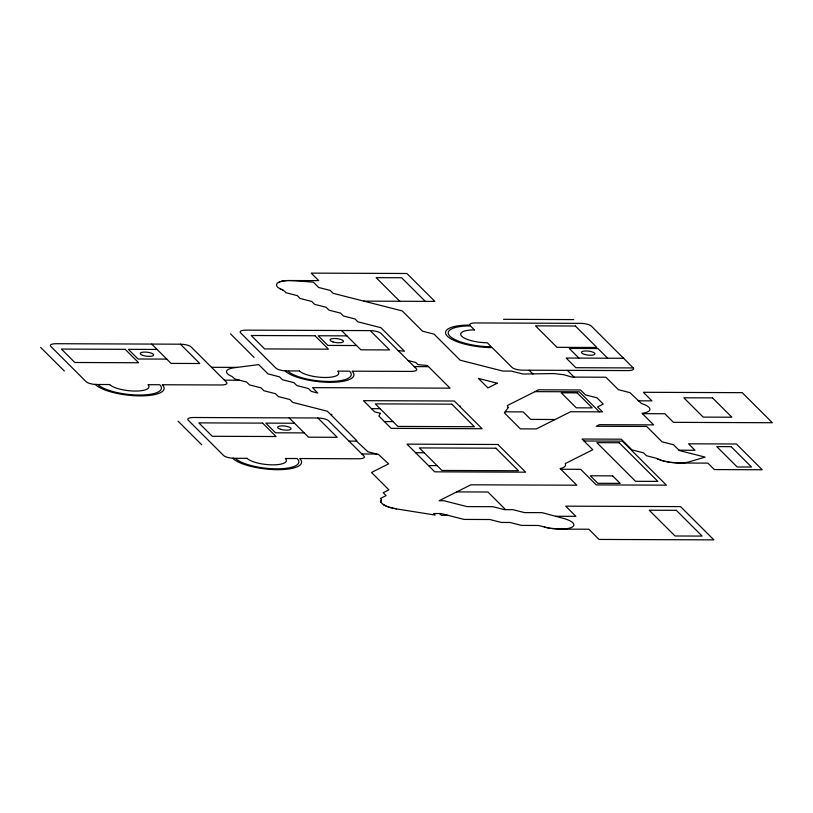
<?xml version="1.0" encoding="UTF-8"?>
<svg xmlns="http://www.w3.org/2000/svg" width="813" height="813" viewBox="0 0 813 813"><rect width="100%" height="100%" fill="white"/><g stroke="black" fill="none" stroke-linecap="round" stroke-linejoin="round"><path stroke-width="1.22" d="M380.718 501.174L381.571 499.639L380.413 498.471L386.114 495.605L383.218 492.708L388.919 489.843L371.5 472.455L388.634 463.857L378.441 454.447L367.943 451.774L356.267 440.91L356.795 440.646L330.718 414.61L331.978 414.549L330.2 414.102L327.304 411.205L292.751 402.405L289.855 399.508L278.331 396.581L275.434 393.685L263.92 390.748L261.014 387.852L249.5 384.915L246.593 382.019L235.079 379.092L232.02 376.49A20.315 6.047 6.6 0 1 234.276 367.75L258.697 364.61L268.016 373.899L279.53 376.836L282.426 379.732L293.94 382.659L296.847 385.565L308.361 388.492L311.267 391.388L317.72 393.035L312.558 387.638L450.067 388.167L427.353 365.504L417.892 364.62L415.738 362.466L408.146 360.535M380.748 500.849L381.012 502.393M508.206 407.608L504.385 412.902L520.371 428.858L536.367 428.918L570.624 411.734L602.474 411.856L597.545 406.937L603.246 404.071L596.986 397.811L585.462 394.884L580.533 389.966L538.704 389.803L507.282 405.565L508.206 407.577M279.072 282.06L279.591 281.867M280.16 281.674L280.759 281.501M281.4 281.339L282.07 281.196M282.782 281.064L283.524 280.942M284.306 280.841L285.109 280.749M285.942 280.678L286.796 280.617M287.68 280.576L288.574 280.546M289.499 280.536L318.747 280.637L311.216 273.127L406.906 273.493L434.864 301.399L363.767 301.125M503.542 319.316L573.714 319.59M370.23 330.617L245.831 330.139A8.465 2.52 6.6 0 0 240.546 332.791L276.034 368.208A8.465 2.52 6.6 0 0 286.694 370.921L285.099 370.921A35.559 10.569 6.6 0 0 329.885 382.313A35.559 10.569 6.6 0 0 352.08 371.175L411.093 371.409A8.465 2.52 6.6 0 0 416.378 368.756L380.891 333.33A8.465 2.52 6.6 0 0 370.23 330.617L389.59 349.936L360.881 349.824L341.521 330.505M346.897 335.871L318.198 335.759L327.873 345.423L356.582 345.535M180.425 344.194L56.026 343.706A8.465 2.52 6.6 0 0 50.741 346.358L86.219 381.785A8.465 2.52 6.6 0 0 96.889 384.498L95.294 384.488A35.559 10.569 6.6 0 0 140.07 395.89A35.559 10.569 6.6 0 0 162.275 384.752L221.278 384.976A8.465 2.52 6.6 0 0 226.563 382.323L191.085 346.907A8.465 2.52 6.6 0 0 180.425 344.194L199.774 363.513L171.065 363.401L151.716 344.082M157.092 349.448L128.383 349.336L138.058 359L166.767 359.112M623.581 358.269L566.173 358.045L575.848 367.71L633.256 367.933L591.325 326.074A8.465 2.52 6.6 0 0 580.665 323.361L475.402 322.944A8.465 2.52 6.6 0 0 470.117 325.596L469.579 325.068A35.559 10.569 6.6 0 0 447.384 336.206A35.559 10.569 6.6 0 0 492.16 347.608L512.058 367.466A8.465 2.52 6.6 0 0 522.718 370.179L627.971 370.586A8.465 2.52 6.6 0 0 633.256 367.933M414.224 366.602L428.512 366.663M211.512 367.303L236.979 367.395M224.418 380.179L239.591 380.24M535.056 391.632L579.293 391.805L599.374 411.845M638.124 400.819L651.965 400.88L643.368 392.293L742.239 392.669L772.35 422.73L673.469 422.343L664.871 413.756L642.412 413.665M371.47 408.675L380.118 408.705M505.249 411.825L523.176 411.896L530.706 419.406L555.137 419.508M317.853 417.984L193.453 417.506A8.465 2.52 6.6 0 0 188.169 420.158L223.656 455.575A8.465 2.52 6.6 0 0 234.317 458.288L232.721 458.288A35.559 10.569 6.6 0 0 277.507 469.68A35.559 10.569 6.6 0 0 299.702 458.542L358.716 458.776A8.465 2.52 6.6 0 0 364 456.123L328.513 420.697A8.465 2.52 6.6 0 0 317.853 417.984L337.212 437.303L308.503 437.191L289.143 417.872M384.376 421.561L393.014 421.591M294.519 423.238L265.821 423.126L275.495 432.79L304.204 432.902M584.008 441.002L622.341 441.154L666.426 485.168L596.254 484.894L580.665 469.325L560.838 469.253M348.95 441.093L356.551 441.124M678.997 450.189L695.003 450.25L688.55 443.807L736.395 443.989L762.198 469.751L714.353 469.568L707.899 463.125L678.388 463.004M415.585 452.709L424.183 452.739M361.846 453.979L376.815 454.03M428.481 465.585L437.089 465.615M456.743 491.895L487.932 492.017L505.584 509.629M448.187 515.381L441.418 515.361L439.599 513.552M555.553 516.275L575.919 516.357L565.706 506.153L680.532 506.601L713.865 539.873L599.039 539.436L588.825 529.233L559.771 529.121M677.432 462.983L676.457 462.932M558.816 529.1L557.85 529.07M675.481 462.882L674.495 462.81M556.875 529.019L555.899 528.958M673.51 462.729L672.524 462.627M554.913 528.877L553.917 528.785M398.197 350.606L404.437 351.186L380.901 327.69L357.872 321.826L354.966 318.93L343.452 316.003L340.545 313.107L329.031 310.17L326.125 307.273L314.611 304.336L311.714 301.44L300.2 298.513L297.294 295.617L285.78 292.68C284.215 289.042 273.798 288.351 277.223 283.107C282.375 279.916 288.9 280.536 294.713 280.719L313.401 282.192L318.706 287.497L330.22 290.424L333.127 293.32L402.222 310.912L422.536 331.196L434.061 334.133L460.188 360.21L502.769 371.053L511.387 371.084L522.901 374.021L554.07 373.563L563.876 374.752L572.078 377.1L605.909 377.232L618.398 389.691L629.912 392.628L641.406 403.482A20.315 6.047 6.6 0 1 642.077 413.319L653.652 424.884L599.384 424.681L596.203 426.266L646.65 426.459L662.046 441.825L673.56 444.762L679.363 450.554L705.115 457.109L688.916 461.916A20.315 6.047 6.6 0 1 679.475 463.014L669.699 462.262L662.29 460.676L655.939 458.156L646.437 455.737L643.53 452.841L632.016 449.914L621.274 439.193L582.047 439.04L592.779 449.762L565.248 463.573C567.017 466.642 562.352 468.146 560.096 468.512L576.824 485.209L470.879 484.802L439.162 500.717L443.949 500.737L466.977 506.601L492.82 506.692L504.334 509.629L512.942 509.66L524.456 512.596L542.098 512.657L563.287 518.348A20.315 6.047 6.6 0 1 573.836 525.137A20.315 6.047 6.6 0 1 561.285 529.121L549.618 528.216L538.318 525.472L521.509 525.411L509.995 522.485L501.377 522.444L489.863 519.517L464.03 519.416L441.002 513.552L433.614 513.521L435.148 515.056L397.354 509.05C391.673 507.739 384.519 507.099 380.83 502.048M671.528 462.516L670.542 462.384M552.931 528.674L551.936 528.552M669.556 462.241L668.591 462.079M550.96 528.42L549.974 528.267M667.615 461.916L666.67 461.723M549.009 528.104L548.053 527.922M395.616 508.755L396.48 508.897M665.735 461.54L664.821 461.327M547.108 527.739L546.173 527.535M393.726 508.369L394.569 508.542M663.906 461.113L663.042 460.88M545.269 527.322L544.375 527.098M392.73 508.135L391.825 507.912M662.168 460.636L661.355 460.382M390.951 507.678L390.098 507.444M660.542 460.128L659.77 459.863M389.285 507.18L388.472 506.926M283.087 290.099L282.365 289.814M659.018 459.589L658.327 459.304M387.72 506.651L386.968 506.377M281.674 289.53L281.013 289.235M657.636 459.01L657.006 458.715M385.667 505.838L386.287 506.093M280.404 288.94L279.824 288.635M384.437 505.239L384.986 505.503M383.37 504.619L383.848 504.893M607.636 358.208L597.962 348.553L569.252 348.442L578.927 358.096M567.372 370.352L574.141 377.11M529.09 370.2L532.962 374.061M425.29 301.369L401.632 277.751L376.124 277.65L399.772 301.267M230.465 333.818L254.113 357.435M178.088 421.185L201.736 444.802M40.65 347.395L64.308 371.002M380.403 413.309L378.899 416.083L391.195 428.36L482.099 428.715L459.934 406.591L460.514 406.256L459.284 405.941L454.355 401.022L363.452 400.667L374.651 411.845L380.403 413.309M497.261 383.218L487.922 387.903L478.43 378.431L497.261 383.218M575.38 326.013L535.503 325.85L557.007 347.324L596.884 347.476L575.38 326.013M315.007 335.749L251.207 335.505L264.652 348.919L328.442 349.163L315.007 335.749M125.192 349.326L61.402 349.072L74.837 362.496L138.637 362.74L125.192 349.326M299.458 370.972L287.65 370.931A32.845 9.766 6.6 0 0 329.021 381.46A32.845 9.766 6.6 0 0 349.529 371.165L337.73 371.124A20.315 6.047 6.6 0 1 325.048 377.486A20.315 6.047 6.6 0 1 299.458 370.972M109.643 384.549L97.845 384.498A32.845 9.766 6.6 0 0 139.206 395.037A32.845 9.766 6.6 0 0 159.724 384.742L147.915 384.691A20.315 6.047 6.6 0 1 135.232 391.063A20.315 6.047 6.6 0 1 109.643 384.549M577.179 392.862L561.234 392.801L576.285 407.831L592.24 407.892L577.179 392.862M712.534 397.903L683.824 397.791L703.184 417.11L731.883 417.221L712.534 397.903M451.825 404.173L375.271 403.878L397.852 426.419L474.406 426.713L451.825 404.173M262.629 423.116L198.829 422.872L212.274 436.286L276.064 436.53L262.629 423.116M619.171 442.75L596.844 442.658L635.553 481.296L657.88 481.387L619.171 442.75M497.902 444.487L406.998 444.142L434.742 471.835L525.645 472.18L497.902 444.487M731.111 446.642L716.751 446.591L737.188 466.987L751.537 467.038L731.111 446.642M495.9 448.207L419.345 447.912L441.926 470.453L518.481 470.747L495.9 448.207M247.071 458.339L235.272 458.298A32.845 9.766 6.6 0 0 276.644 468.827A32.845 9.766 6.6 0 0 297.151 458.532L285.353 458.491A20.315 6.047 6.6 0 1 272.67 464.853A20.315 6.047 6.6 0 1 247.071 458.339M612.636 475.869L590.309 475.778L597.84 483.298L620.167 483.379L612.636 475.869M676.325 510.33L649.211 510.218L675.024 535.98L702.127 536.092L676.325 510.33M474.416 329.895L470.442 325.922A32.845 9.766 6.6 0 0 449.935 336.216A32.845 9.766 6.6 0 0 491.296 346.745L487.322 342.771A20.315 6.047 6.6 0 1 461.733 336.257A20.315 6.047 6.6 0 1 474.416 329.895M332.995 341.927A6.768 2.012 6.6 0 0 343.462 341.49A6.768 2.012 6.6 0 0 333.787 338.513A6.768 2.012 6.6 0 0 332.995 341.927M280.617 429.305A6.768 2.012 6.6 0 0 291.084 428.858A6.768 2.012 6.6 0 0 281.41 425.88A6.768 2.012 6.6 0 0 280.617 429.305M143.19 355.505A6.768 2.012 6.6 0 0 153.657 355.068A6.768 2.012 6.6 0 0 143.972 352.09A6.768 2.012 6.6 0 0 143.19 355.505M584.476 354.397A6.768 2.012 6.6 0 0 594.943 353.95A6.768 2.012 6.6 0 0 585.258 350.972A6.768 2.012 6.6 0 0 584.476 354.397"/></g></svg>
